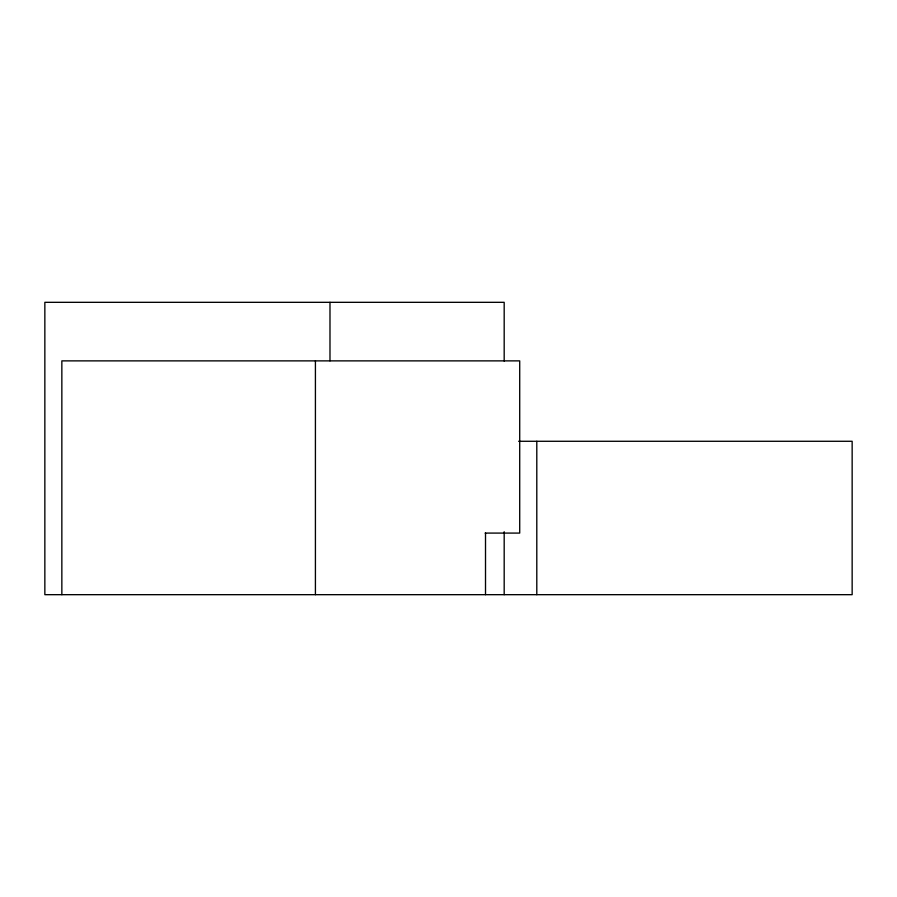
<?xml version="1.0" encoding="UTF-8"?>
<svg xmlns="http://www.w3.org/2000/svg" width="897" height="897" viewBox="0 0 897 897"><rect width="100%" height="100%" fill="white"/><g stroke="black" fill="none" stroke-linecap="round" stroke-linejoin="round"><path stroke-width="1.35" d="M518.623 441.279L852.15 441.279L852.15 594.677L44.85 594.677L44.85 302.323L504.181 302.323L504.181 361.065M485.131 533.087L519.711 533.087L519.711 360.874L61.848 360.874L61.848 594.677M536.798 441.279L536.798 594.677M504.181 531.73L504.181 594.677M485.512 533.087L485.512 594.677M329.984 302.323L329.984 360.874M315.419 360.874L315.419 594.677"/></g></svg>
